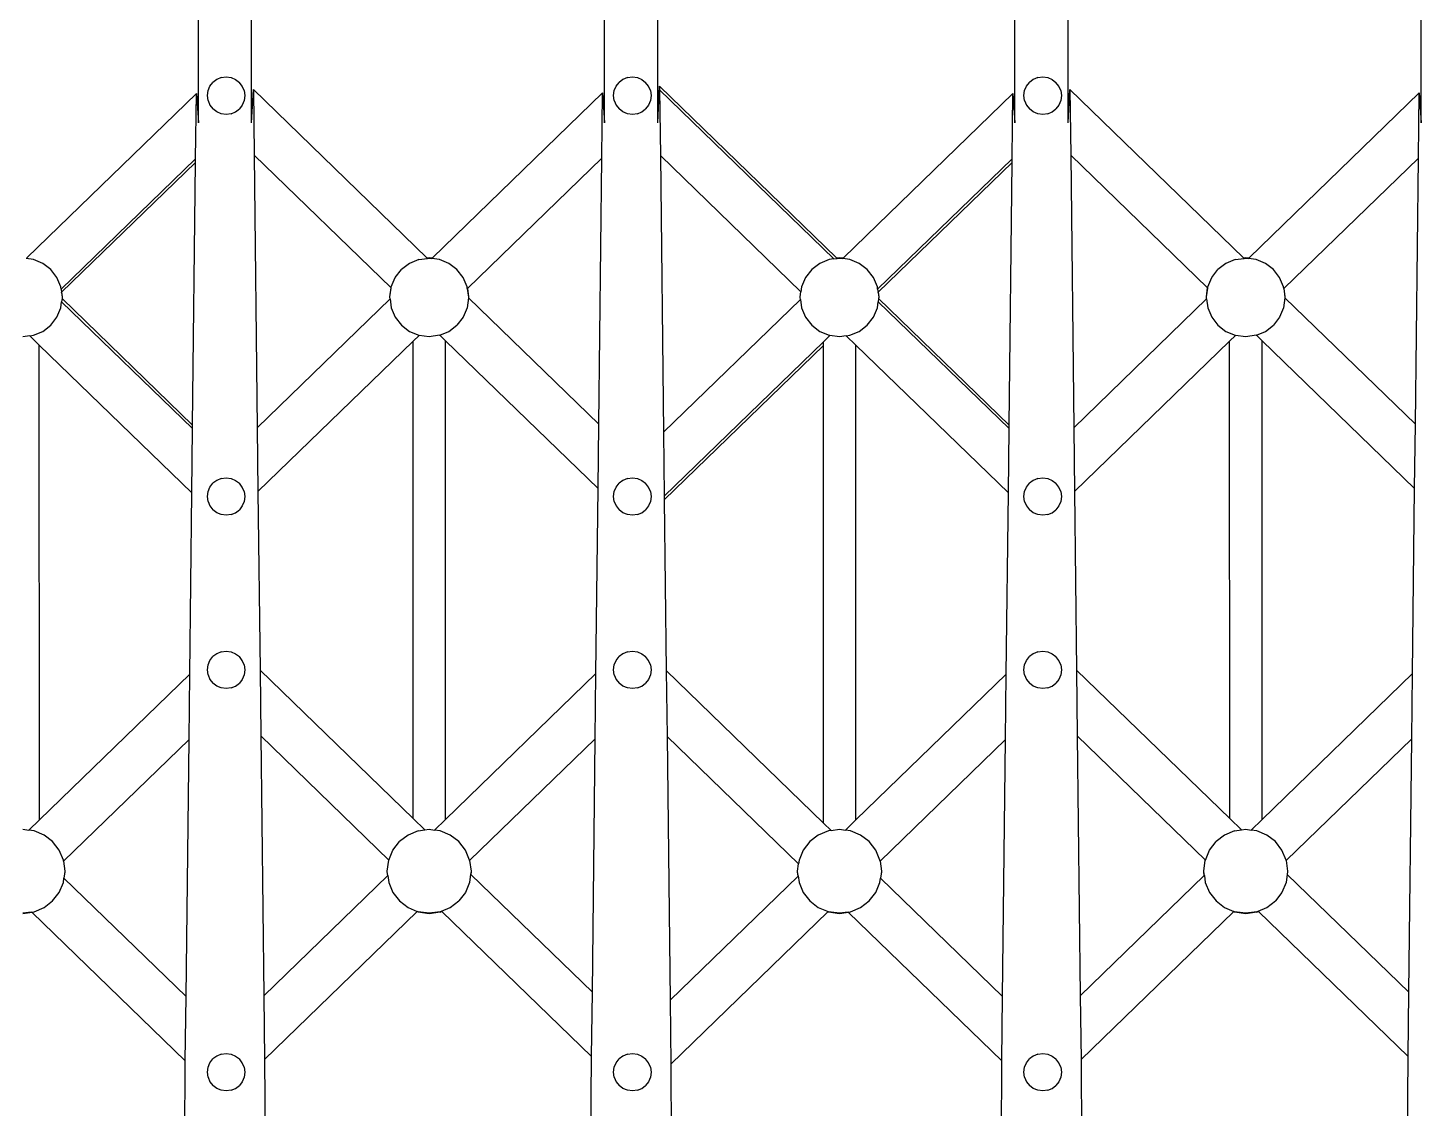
# Model space of a CAD drawing. Extents: x -202236 to 1002404, y -663931 to 1550022.
# Drawn here: x -72475 to -71581, y -329912 to -329219 of the extents above; entities that cross this region are included whole.
import ezdxf

# ---------------------------------------------------------------- set-up
doc = ezdxf.new("R2010")
doc.units = 0

# ---------------------------------------------------------------- blocks, each defined once
blk = doc.blocks.new('A$C4A4B1E4B')
at = {"color": 250}
for p, q in [((-1722.89, 1056.56), (-1722.89, 1499.88)), ((-1688.8, 1056.56), (-1688.8, 1499.88)), ((-1462.16, 1056.56), (-1462.16, 1499.88)), ((-1428.06, 1056.56), (-1428.06, 1499.88)), ((-1198.79, 1056.56), (-1198.79, 1499.88)), ((-1164.69, 1056.56), (-1164.69, 1499.88)), ((-938.05, 1056.56), (-938.05, 1499.88)), ((-1715.44, 1080.07), (-1713.55, 1082.51)), ((-1711.12, 1084.39), (-1713.55, 1082.51)), ((-1708.25, 1085.6), (-1711.12, 1084.39)), ((-1708.25, 1085.6), (-1705.05, 1086.03)), ((-1705.05, 1086.03), (-1701.86, 1085.6)), ((-1701.86, 1085.6), (-1698.99, 1084.39)), ((-1698.99, 1084.39), (-1696.55, 1082.51)), ((-1694.67, 1080.07), (-1696.55, 1082.51)), ((-1454.7, 1080.07), (-1452.82, 1082.51)), ((-1450.38, 1084.39), (-1452.82, 1082.51)), ((-1447.51, 1085.6), (-1450.38, 1084.39)), ((-1447.51, 1085.6), (-1444.32, 1086.03)), ((-1444.32, 1086.03), (-1441.12, 1085.6)), ((-1441.12, 1085.6), (-1438.25, 1084.39)), ((-1438.25, 1084.39), (-1435.81, 1082.51)), ((-1433.93, 1080.07), (-1435.81, 1082.51)), ((-1191.33, 1080.07), (-1189.45, 1082.51)), ((-1187.01, 1084.39), (-1189.45, 1082.51)), ((-1184.14, 1085.6), (-1187.01, 1084.39)), ((-1184.14, 1085.6), (-1180.95, 1086.03)), ((-1180.95, 1086.03), (-1177.75, 1085.6)), ((-1177.75, 1085.6), (-1174.88, 1084.39)), ((-1174.88, 1084.39), (-1172.44, 1082.51)), ((-1170.56, 1080.07), (-1172.44, 1082.51)), ((-1833, 969.86), (-1724.14, 1075.37)), ((-1724.62, 1033.5), (-1724.14, 1075.37)), ((-1724.14, 1075.37), (-1722.89, 1056.56)), ((-1717.08, 1074), (-1716.65, 1077.2)), ((-1716.65, 1070.81), (-1717.08, 1074)), ((-1716.65, 1077.2), (-1715.44, 1080.07)), ((-1693.46, 1077.2), (-1694.67, 1080.07)), ((-1693.46, 1077.2), (-1693.03, 1074)), ((-1693.03, 1074), (-1693.46, 1070.81)), ((-1688.8, 1056.56), (-1687.59, 1077.99)), ((-1687.59, 1077.99), (-1576.15, 970)), ((-1687.59, 1077.99), (-1687.1, 1035.78)), ((-1572.64, 969.91), (-1463.4, 1075.79)), ((-1463.88, 1033.92), (-1463.4, 1075.79)), ((-1463.4, 1075.79), (-1462.16, 1056.56)), ((-1456.34, 1074), (-1455.91, 1077.2)), ((-1455.91, 1070.81), (-1456.34, 1074)), ((-1455.91, 1077.2), (-1454.7, 1080.07)), ((-1432.72, 1077.2), (-1433.93, 1080.07)), ((-1432.72, 1077.2), (-1432.29, 1074)), ((-1432.29, 1074), (-1432.72, 1070.81)), ((-1428.06, 1056.56), (-1426.87, 1080.05)), ((-1426.87, 1080.05), (-1313.24, 969.94)), ((-1426.87, 1080.05), (-1426.84, 1077.69)), ((-1426.84, 1077.69), (-1314.92, 969.24)), ((-1426.84, 1077.69), (-1426.36, 1035.48)), ((-1308.89, 969.86), (-1200.03, 1075.37)), ((-1200.51, 1033.5), (-1200.03, 1075.37)), ((-1200.03, 1075.37), (-1198.79, 1056.56)), ((-1192.97, 1074), (-1192.54, 1077.2)), ((-1192.54, 1070.81), (-1192.97, 1074)), ((-1192.54, 1077.2), (-1191.33, 1080.07)), ((-1169.35, 1077.2), (-1170.56, 1080.07)), ((-1169.35, 1077.2), (-1168.92, 1074)), ((-1168.92, 1074), (-1169.35, 1070.81)), ((-1164.69, 1056.56), (-1163.48, 1077.99)), ((-1163.48, 1077.99), (-1052.04, 970)), ((-1163.48, 1077.99), (-1162.99, 1035.78)), ((-1048.53, 969.91), (-939.29, 1075.79)), ((-939.77, 1033.92), (-939.29, 1075.79)), ((-939.29, 1075.79), (-938.05, 1056.56)), ((-1716.65, 1070.81), (-1715.44, 1067.94)), ((-1715.44, 1067.94), (-1713.55, 1065.5)), ((-1711.12, 1063.62), (-1713.55, 1065.5)), ((-1698.99, 1063.62), (-1696.55, 1065.5)), ((-1694.67, 1067.94), (-1696.55, 1065.5)), ((-1693.46, 1070.81), (-1694.67, 1067.94)), ((-1455.91, 1070.81), (-1454.7, 1067.94)), ((-1454.7, 1067.94), (-1452.82, 1065.5)), ((-1450.38, 1063.62), (-1452.82, 1065.5)), ((-1438.25, 1063.62), (-1435.81, 1065.5)), ((-1433.93, 1067.94), (-1435.81, 1065.5)), ((-1432.72, 1070.81), (-1433.93, 1067.94)), ((-1192.54, 1070.81), (-1191.33, 1067.94)), ((-1191.33, 1067.94), (-1189.45, 1065.5)), ((-1187.01, 1063.62), (-1189.45, 1065.5)), ((-1174.88, 1063.62), (-1172.44, 1065.5)), ((-1170.56, 1067.94), (-1172.44, 1065.5)), ((-1169.35, 1070.81), (-1170.56, 1067.94)), ((-1708.25, 1062.41), (-1711.12, 1063.62)), ((-1705.05, 1061.98), (-1708.25, 1062.41)), ((-1701.86, 1062.41), (-1705.05, 1061.98)), ((-1701.86, 1062.41), (-1698.99, 1063.62)), ((-1447.51, 1062.41), (-1450.38, 1063.62)), ((-1444.32, 1061.98), (-1447.51, 1062.41)), ((-1441.12, 1062.41), (-1444.32, 1061.98)), ((-1441.12, 1062.41), (-1438.25, 1063.62)), ((-1184.14, 1062.41), (-1187.01, 1063.62)), ((-1180.95, 1061.98), (-1184.14, 1062.41)), ((-1177.75, 1062.41), (-1180.95, 1061.98)), ((-1177.75, 1062.41), (-1174.88, 1063.62)), ((-1724.62, 1033.5), (-1810.99, 949.78)), ((-1724.65, 1031.15), (-1810.65, 947.79)), ((-1726.58, 862.6), (-1724.65, 1031.15)), ((-1724.65, 1031.15), (-1724.62, 1033.5)), ((-1599.2, 950.6), (-1687.1, 1035.78)), ((-1687.1, 1035.78), (-1685.1, 860.9)), ((-1463.88, 1033.92), (-1550.24, 950.21)), ((-1465.84, 863.11), (-1463.88, 1033.92)), ((-1336.17, 948.09), (-1426.36, 1035.48)), ((-1426.36, 1035.48), (-1424.33, 857.97)), ((-1200.51, 1033.5), (-1286.89, 949.78)), ((-1200.54, 1031.15), (-1286.54, 947.79)), ((-1202.47, 862.6), (-1200.54, 1031.15)), ((-1200.54, 1031.15), (-1200.51, 1033.5)), ((-1075.09, 950.6), (-1162.99, 1035.78)), ((-1162.99, 1035.78), (-1160.99, 860.9)), ((-939.77, 1033.92), (-1026.13, 950.21)), ((-941.73, 863.11), (-939.77, 1033.92)), ((-1828.8, 968.81), (-1833.43, 969.44)), ((-1822.77, 966.27), (-1828.8, 968.81)), ((-1817.67, 962.32), (-1822.77, 966.27)), ((-1587.47, 966.27), (-1592.58, 962.32)), ((-1581.45, 968.81), (-1587.47, 966.27)), ((-1581.45, 968.81), (-1575.71, 969.58)), ((-1576.15, 970), (-1574.75, 970.19)), ((-1576.15, 970), (-1575.71, 969.58)), ((-1575.71, 969.58), (-1574.76, 969.71)), ((-1574.76, 969.71), (-1573.07, 969.49)), ((-1574.75, 970.19), (-1572.64, 969.91)), ((-1573.07, 969.49), (-1572.64, 969.91)), ((-1568.06, 968.81), (-1573.07, 969.49)), ((-1562.04, 966.27), (-1568.06, 968.81)), ((-1556.93, 962.32), (-1562.04, 966.27)), ((-1324.1, 966.27), (-1329.21, 962.32)), ((-1318.08, 968.81), (-1324.1, 966.27)), ((-1314.92, 969.24), (-1318.08, 968.81)), ((-1314.92, 969.24), (-1312.81, 969.52)), ((-1313.24, 969.94), (-1311.37, 970.19)), ((-1312.81, 969.52), (-1313.24, 969.94)), ((-1312.81, 969.52), (-1311.39, 969.71)), ((-1311.39, 969.71), (-1309.33, 969.44)), ((-1311.37, 970.19), (-1308.89, 969.86)), ((-1309.33, 969.44), (-1308.89, 969.86)), ((-1304.69, 968.81), (-1309.33, 969.44)), ((-1298.67, 966.27), (-1304.69, 968.81)), ((-1293.56, 962.32), (-1298.67, 966.27)), ((-1063.37, 966.27), (-1068.47, 962.32)), ((-1057.34, 968.81), (-1063.37, 966.27)), ((-1057.34, 968.81), (-1051.61, 969.58)), ((-1052.04, 970), (-1050.64, 970.19)), ((-1052.04, 970), (-1051.61, 969.58)), ((-1051.61, 969.58), (-1050.65, 969.71)), ((-1050.65, 969.71), (-1048.96, 969.49)), ((-1050.64, 970.19), (-1048.53, 969.91)), ((-1048.96, 969.49), (-1048.53, 969.91)), ((-1043.95, 968.81), (-1048.96, 969.49)), ((-1037.93, 966.27), (-1043.95, 968.81)), ((-1032.83, 962.32), (-1037.93, 966.27)), ((-1813.73, 957.22), (-1817.67, 962.32)), ((-1811.18, 951.2), (-1813.73, 957.22)), ((-1599.06, 951.2), (-1596.52, 957.22)), ((-1596.52, 957.22), (-1592.58, 962.32)), ((-1552.99, 957.22), (-1556.93, 962.32)), ((-1550.45, 951.2), (-1552.99, 957.22)), ((-1333.15, 957.22), (-1335.69, 951.2)), ((-1329.21, 962.32), (-1333.15, 957.22)), ((-1289.62, 957.22), (-1293.56, 962.32)), ((-1287.08, 951.2), (-1289.62, 957.22)), ((-1074.96, 951.2), (-1072.41, 957.22)), ((-1072.41, 957.22), (-1068.47, 962.32)), ((-1028.88, 957.22), (-1032.83, 962.32)), ((-1026.34, 951.2), (-1028.88, 957.22)), ((-1810.99, 949.78), (-1811.18, 951.2)), ((-1810.99, 949.78), (-1810.72, 947.72)), ((-1599.96, 944.98), (-1599.2, 950.6)), ((-1599.93, 944.78), (-1599.15, 950.55)), ((-1599.15, 950.55), (-1599.2, 950.6)), ((-1599.15, 950.55), (-1599.06, 951.2)), ((-1550.31, 950.15), (-1550.45, 951.2)), ((-1550.24, 950.21), (-1550.31, 950.15)), ((-1550.31, 950.15), (-1549.57, 944.7)), ((-1550.24, 950.21), (-1549.53, 944.98)), ((-1336.59, 944.98), (-1336.17, 948.09)), ((-1336.56, 944.78), (-1336.12, 948.04)), ((-1336.12, 948.04), (-1336.17, 948.09)), ((-1335.69, 951.2), (-1336.12, 948.04)), ((-1286.89, 949.78), (-1287.08, 951.2)), ((-1286.89, 949.78), (-1286.61, 947.72)), ((-1075.85, 944.98), (-1075.09, 950.6)), ((-1075.82, 944.78), (-1075.04, 950.55)), ((-1075.04, 950.55), (-1075.09, 950.6)), ((-1075.04, 950.55), (-1074.96, 951.2)), ((-1026.2, 950.15), (-1026.34, 951.2)), ((-1026.13, 950.21), (-1026.2, 950.15)), ((-1026.2, 950.15), (-1025.46, 944.7)), ((-1026.13, 950.21), (-1025.43, 944.98)), ((-1811.18, 937.8), (-1810.65, 941.74)), ((-1810.72, 947.72), (-1810.65, 947.79)), ((-1810.72, 947.72), (-1810.31, 944.7)), ((-1810.65, 947.79), (-1810.27, 944.98)), ((-1810.38, 943.8), (-1810.65, 941.74)), ((-1810.65, 941.74), (-1726.61, 860.3)), ((-1810.28, 944.5), (-1810.38, 943.8)), ((-1810.38, 943.8), (-1726.58, 862.6)), ((-1810.27, 944.98), (-1810.31, 944.7)), ((-1810.31, 944.7), (-1810.28, 944.5)), ((-1685.1, 860.9), (-1599.84, 943.54)), ((-1599.97, 944.5), (-1599.93, 944.78)), ((-1599.84, 943.54), (-1599.97, 944.5)), ((-1599.93, 944.78), (-1599.96, 944.98)), ((-1599.84, 943.54), (-1599.06, 937.8)), ((-1549.58, 944.26), (-1550.45, 937.8)), ((-1549.55, 944.5), (-1549.58, 944.26)), ((-1549.58, 944.26), (-1465.84, 863.11)), ((-1549.53, 944.98), (-1549.57, 944.7)), ((-1549.57, 944.7), (-1549.55, 944.5)), ((-1424.33, 857.97), (-1336.42, 943.18)), ((-1336.6, 944.5), (-1336.56, 944.78)), ((-1336.42, 943.18), (-1336.6, 944.5)), ((-1336.56, 944.78), (-1336.59, 944.98)), ((-1336.42, 943.18), (-1335.69, 937.8)), ((-1287.08, 937.8), (-1286.55, 941.74)), ((-1286.61, 947.72), (-1286.54, 947.79)), ((-1286.61, 947.72), (-1286.2, 944.7)), ((-1286.27, 943.8), (-1286.55, 941.74)), ((-1286.55, 941.74), (-1202.5, 860.3)), ((-1286.54, 947.79), (-1286.16, 944.98)), ((-1286.17, 944.5), (-1286.27, 943.8)), ((-1286.27, 943.8), (-1202.47, 862.6)), ((-1286.16, 944.98), (-1286.2, 944.7)), ((-1286.2, 944.7), (-1286.17, 944.5)), ((-1160.99, 860.9), (-1075.73, 943.54)), ((-1075.86, 944.5), (-1075.82, 944.78)), ((-1075.73, 943.54), (-1075.86, 944.5)), ((-1075.82, 944.78), (-1075.85, 944.98)), ((-1075.73, 943.54), (-1074.96, 937.8)), ((-1025.47, 944.26), (-1026.34, 937.8)), ((-1025.44, 944.5), (-1025.47, 944.26)), ((-1025.47, 944.26), (-941.73, 863.11)), ((-1025.43, 944.98), (-1025.46, 944.7)), ((-1025.46, 944.7), (-1025.44, 944.5)), ((-1817.67, 926.68), (-1813.73, 931.78)), ((-1813.73, 931.78), (-1811.18, 937.8)), ((-1599.06, 937.8), (-1596.52, 931.78)), ((-1596.52, 931.78), (-1592.58, 926.68)), ((-1552.99, 931.78), (-1556.93, 926.68)), ((-1550.45, 937.8), (-1552.99, 931.78)), ((-1335.69, 937.8), (-1333.15, 931.78)), ((-1333.15, 931.78), (-1329.21, 926.68)), ((-1293.56, 926.68), (-1289.62, 931.78)), ((-1289.62, 931.78), (-1287.08, 937.8)), ((-1074.96, 937.8), (-1072.41, 931.78)), ((-1072.41, 931.78), (-1068.47, 926.68)), ((-1028.88, 931.78), (-1032.83, 926.68)), ((-1026.34, 937.8), (-1028.88, 931.78)), ((-1828.8, 920.19), (-1822.77, 922.74)), ((-1822.77, 922.74), (-1817.67, 926.68)), ((-1592.58, 926.68), (-1587.47, 922.74)), ((-1587.47, 922.74), (-1581.45, 920.19)), ((-1567.89, 920.26), (-1562.04, 922.74)), ((-1562.04, 922.74), (-1556.93, 926.68)), ((-1329.21, 926.68), (-1324.1, 922.74)), ((-1324.1, 922.74), (-1318.08, 920.19)), ((-1304.69, 920.19), (-1298.67, 922.74)), ((-1298.67, 922.74), (-1293.56, 926.68)), ((-1068.47, 926.68), (-1063.37, 922.74)), ((-1063.37, 922.74), (-1057.34, 920.19)), ((-1043.79, 920.26), (-1037.93, 922.74)), ((-1037.93, 922.74), (-1032.83, 926.68)), ((-1831.16, 919.87), (-1835.49, 919.29)), ((-1831.16, 919.87), (-1828.8, 920.19)), ((-1825.01, 913.91), (-1831.16, 919.87)), ((-1824.92, 609.21), (-1825.01, 913.91)), ((-1727.08, 819.02), (-1825.01, 913.91)), ((-1585.1, 916.42), (-1684.63, 819.95)), ((-1581.24, 920.16), (-1585.1, 916.42)), ((-1585, 610.1), (-1585.1, 916.42)), ((-1581.45, 920.19), (-1581.24, 920.16)), ((-1574.76, 919.29), (-1581.24, 920.16)), ((-1568.06, 920.19), (-1574.76, 919.29)), ((-1568.06, 920.19), (-1567.89, 920.26)), ((-1564.27, 916.75), (-1567.89, 920.26)), ((-1466.31, 821.83), (-1564.27, 916.75)), ((-1564.18, 609.62), (-1564.27, 916.75)), ((-1321.73, 916.01), (-1423.86, 817.02)), ((-1321.73, 913.68), (-1423.83, 814.72)), ((-1317.49, 920.11), (-1321.73, 916.01)), ((-1321.73, 913.68), (-1321.73, 916.01)), ((-1321.63, 607.26), (-1321.73, 913.68)), ((-1318.08, 920.19), (-1317.49, 920.11)), ((-1311.39, 919.29), (-1317.49, 920.11)), ((-1307.05, 919.87), (-1311.39, 919.29)), ((-1307.05, 919.87), (-1304.69, 920.19)), ((-1300.9, 913.91), (-1307.05, 919.87)), ((-1300.81, 609.21), (-1300.9, 913.91)), ((-1202.97, 819.02), (-1300.9, 913.91)), ((-1060.99, 916.42), (-1160.52, 819.95)), ((-1057.13, 920.16), (-1060.99, 916.42)), ((-1060.9, 610.1), (-1060.99, 916.42)), ((-1057.34, 920.19), (-1057.13, 920.16)), ((-1050.65, 919.29), (-1057.13, 920.16)), ((-1043.95, 920.19), (-1050.65, 919.29)), ((-1043.95, 920.19), (-1043.79, 920.26)), ((-1040.17, 916.75), (-1043.79, 920.26)), ((-942.2, 821.83), (-1040.17, 916.75)), ((-1040.07, 609.62), (-1040.17, 916.75)), ((-1727.08, 819.02), (-1726.61, 860.3)), ((-1726.61, 860.3), (-1726.58, 862.6)), ((-1685.1, 860.9), (-1684.63, 819.95)), ((-1466.31, 821.83), (-1465.84, 863.11)), ((-1202.97, 819.02), (-1202.5, 860.3)), ((-1202.5, 860.3), (-1202.47, 862.6)), ((-1160.99, 860.9), (-1160.52, 819.95)), ((-942.2, 821.83), (-941.73, 863.11)), ((-1424.33, 857.97), (-1423.86, 817.02)), ((-1716.65, 819.95), (-1715.44, 822.82)), ((-1715.44, 822.82), (-1713.55, 825.25)), ((-1711.12, 827.13), (-1713.55, 825.25)), ((-1708.25, 828.35), (-1711.12, 827.13)), ((-1708.25, 828.35), (-1705.05, 828.78)), ((-1705.05, 828.78), (-1701.86, 828.35)), ((-1701.86, 828.35), (-1698.99, 827.13)), ((-1698.99, 827.13), (-1696.55, 825.25)), ((-1694.67, 822.82), (-1696.55, 825.25)), ((-1693.46, 819.95), (-1694.67, 822.82)), ((-1455.91, 819.95), (-1454.7, 822.82)), ((-1454.7, 822.82), (-1452.82, 825.25)), ((-1450.38, 827.13), (-1452.82, 825.25)), ((-1447.51, 828.35), (-1450.38, 827.13)), ((-1447.51, 828.35), (-1444.32, 828.78)), ((-1444.32, 828.78), (-1441.12, 828.35)), ((-1441.12, 828.35), (-1438.25, 827.13)), ((-1438.25, 827.13), (-1435.81, 825.25)), ((-1433.93, 822.82), (-1435.81, 825.25)), ((-1432.72, 819.95), (-1433.93, 822.82)), ((-1192.54, 819.95), (-1191.33, 822.82)), ((-1191.33, 822.82), (-1189.45, 825.25)), ((-1187.01, 827.13), (-1189.45, 825.25)), ((-1184.14, 828.35), (-1187.01, 827.13)), ((-1184.14, 828.35), (-1180.95, 828.78)), ((-1180.95, 828.78), (-1177.75, 828.35)), ((-1177.75, 828.35), (-1174.88, 827.13)), ((-1174.88, 827.13), (-1172.44, 825.25)), ((-1170.56, 822.82), (-1172.44, 825.25)), ((-1169.35, 819.95), (-1170.56, 822.82)), ((-1728.41, 702.75), (-1727.08, 819.02)), ((-1717.08, 816.75), (-1716.65, 819.95)), ((-1716.65, 813.56), (-1717.08, 816.75)), ((-1693.46, 819.95), (-1693.03, 816.75)), ((-1693.03, 816.75), (-1693.46, 813.56)), ((-1684.63, 819.95), (-1683.31, 705.36)), ((-1467.67, 703.17), (-1466.31, 821.83)), ((-1456.34, 816.75), (-1455.91, 819.95)), ((-1455.91, 813.56), (-1456.34, 816.75)), ((-1432.72, 819.95), (-1432.29, 816.75)), ((-1432.29, 816.75), (-1432.72, 813.56)), ((-1423.86, 817.02), (-1423.83, 814.72)), ((-1423.83, 814.72), (-1422.57, 705.07)), ((-1204.3, 702.75), (-1202.97, 819.02)), ((-1192.97, 816.75), (-1192.54, 819.95)), ((-1192.54, 813.56), (-1192.97, 816.75)), ((-1169.35, 819.95), (-1168.92, 816.75)), ((-1168.92, 816.75), (-1169.35, 813.56)), ((-1160.52, 819.95), (-1159.21, 705.36)), ((-943.56, 703.17), (-942.2, 821.83)), ((-1716.65, 813.56), (-1715.44, 810.69)), ((-1715.44, 810.69), (-1713.55, 808.25)), ((-1711.12, 806.37), (-1713.55, 808.25)), ((-1708.25, 805.16), (-1711.12, 806.37)), ((-1705.05, 804.73), (-1708.25, 805.16)), ((-1701.86, 805.16), (-1705.05, 804.73)), ((-1701.86, 805.16), (-1698.99, 806.37)), ((-1698.99, 806.37), (-1696.55, 808.25)), ((-1694.67, 810.69), (-1696.55, 808.25)), ((-1693.46, 813.56), (-1694.67, 810.69)), ((-1455.91, 813.56), (-1454.7, 810.69)), ((-1454.7, 810.69), (-1452.82, 808.25)), ((-1450.38, 806.37), (-1452.82, 808.25)), ((-1447.51, 805.16), (-1450.38, 806.37)), ((-1444.32, 804.73), (-1447.51, 805.16)), ((-1441.12, 805.16), (-1444.32, 804.73)), ((-1441.12, 805.16), (-1438.25, 806.37)), ((-1438.25, 806.37), (-1435.81, 808.25)), ((-1433.93, 810.69), (-1435.81, 808.25)), ((-1432.72, 813.56), (-1433.93, 810.69)), ((-1192.54, 813.56), (-1191.33, 810.69)), ((-1191.33, 810.69), (-1189.45, 808.25)), ((-1187.01, 806.37), (-1189.45, 808.25)), ((-1184.14, 805.16), (-1187.01, 806.37)), ((-1180.95, 804.73), (-1184.14, 805.16)), ((-1177.75, 805.16), (-1180.95, 804.73)), ((-1177.75, 805.16), (-1174.88, 806.37)), ((-1174.88, 806.37), (-1172.44, 808.25)), ((-1170.56, 810.69), (-1172.44, 808.25)), ((-1169.35, 813.56), (-1170.56, 810.69)), ((-1711.12, 715.9), (-1713.55, 714.02)), ((-1708.25, 717.12), (-1711.12, 715.9)), ((-1708.25, 717.12), (-1705.05, 717.55)), ((-1705.05, 717.55), (-1701.86, 717.12)), ((-1701.86, 717.12), (-1698.99, 715.9)), ((-1698.99, 715.9), (-1696.55, 714.02)), ((-1450.38, 715.9), (-1452.82, 714.02)), ((-1447.51, 717.12), (-1450.38, 715.9)), ((-1447.51, 717.12), (-1444.32, 717.55)), ((-1444.32, 717.55), (-1441.12, 717.12)), ((-1441.12, 717.12), (-1438.25, 715.9)), ((-1438.25, 715.9), (-1435.81, 714.02)), ((-1187.01, 715.9), (-1189.45, 714.02)), ((-1184.14, 717.12), (-1187.01, 715.9)), ((-1184.14, 717.12), (-1180.95, 717.55)), ((-1180.95, 717.55), (-1177.75, 717.12)), ((-1177.75, 717.12), (-1174.88, 715.9)), ((-1174.88, 715.9), (-1172.44, 714.02)), ((-1717.08, 705.52), (-1716.65, 708.71)), ((-1716.65, 708.71), (-1715.44, 711.59)), ((-1715.44, 711.59), (-1713.55, 714.02)), ((-1694.67, 711.59), (-1696.55, 714.02)), ((-1693.46, 708.71), (-1694.67, 711.59)), ((-1693.46, 708.71), (-1693.03, 705.52)), ((-1456.34, 705.52), (-1455.91, 708.71)), ((-1455.91, 708.71), (-1454.7, 711.59)), ((-1454.7, 711.59), (-1452.82, 714.02)), ((-1433.93, 711.59), (-1435.81, 714.02)), ((-1432.72, 708.71), (-1433.93, 711.59)), ((-1432.72, 708.71), (-1432.29, 705.52)), ((-1192.97, 705.52), (-1192.54, 708.71)), ((-1192.54, 708.71), (-1191.33, 711.59)), ((-1191.33, 711.59), (-1189.45, 714.02)), ((-1170.56, 711.59), (-1172.44, 714.02)), ((-1169.35, 708.71), (-1170.56, 711.59)), ((-1169.35, 708.71), (-1168.92, 705.52)), ((-1824.92, 609.21), (-1728.41, 702.75)), ((-1728.89, 660.88), (-1728.41, 702.75)), ((-1716.65, 702.32), (-1717.08, 705.52)), ((-1716.65, 702.32), (-1715.44, 699.45)), ((-1715.44, 699.45), (-1713.55, 697.02)), ((-1694.67, 699.45), (-1696.55, 697.02)), ((-1693.46, 702.32), (-1694.67, 699.45)), ((-1693.03, 705.52), (-1693.46, 702.32)), ((-1683.31, 705.36), (-1585, 610.1)), ((-1683.31, 705.36), (-1682.83, 663.15)), ((-1564.18, 609.62), (-1467.67, 703.17)), ((-1468.15, 661.3), (-1467.67, 703.17)), ((-1455.91, 702.32), (-1456.34, 705.52)), ((-1455.91, 702.32), (-1454.7, 699.45)), ((-1454.7, 699.45), (-1452.82, 697.02)), ((-1433.93, 699.45), (-1435.81, 697.02)), ((-1432.72, 702.32), (-1433.93, 699.45)), ((-1432.29, 705.52), (-1432.72, 702.32)), ((-1422.57, 705.07), (-1321.63, 607.26)), ((-1422.57, 705.07), (-1422.09, 662.86)), ((-1300.81, 609.21), (-1204.3, 702.75)), ((-1204.78, 660.88), (-1204.3, 702.75)), ((-1192.54, 702.32), (-1192.97, 705.52)), ((-1192.54, 702.32), (-1191.33, 699.45)), ((-1191.33, 699.45), (-1189.45, 697.02)), ((-1170.56, 699.45), (-1172.44, 697.02)), ((-1169.35, 702.32), (-1170.56, 699.45)), ((-1168.92, 705.52), (-1169.35, 702.32)), ((-1159.21, 705.36), (-1060.9, 610.1)), ((-1159.21, 705.36), (-1158.72, 663.15)), ((-1040.07, 609.62), (-943.56, 703.17)), ((-944.04, 661.3), (-943.56, 703.17)), ((-1711.12, 695.14), (-1713.55, 697.02)), ((-1708.25, 693.92), (-1711.12, 695.14)), ((-1705.05, 693.49), (-1708.25, 693.92)), ((-1701.86, 693.92), (-1705.05, 693.49)), ((-1701.86, 693.92), (-1698.99, 695.14)), ((-1698.99, 695.14), (-1696.55, 697.02)), ((-1450.38, 695.14), (-1452.82, 697.02)), ((-1447.51, 693.92), (-1450.38, 695.14)), ((-1444.32, 693.49), (-1447.51, 693.92)), ((-1441.12, 693.92), (-1444.32, 693.49)), ((-1441.12, 693.92), (-1438.25, 695.14)), ((-1438.25, 695.14), (-1435.81, 697.02)), ((-1187.01, 695.14), (-1189.45, 697.02)), ((-1184.14, 693.92), (-1187.01, 695.14)), ((-1180.95, 693.49), (-1184.14, 693.92)), ((-1177.75, 693.92), (-1180.95, 693.49)), ((-1177.75, 693.92), (-1174.88, 695.14)), ((-1174.88, 695.14), (-1172.44, 697.02)), ((-1600.66, 583.53), (-1682.83, 663.15)), ((-1682.83, 663.15), (-1680.92, 496.47)), ((-1337.65, 581.04), (-1422.09, 662.86)), ((-1422.09, 662.86), (-1420.15, 493.53)), ((-1076.55, 583.53), (-1158.72, 663.15)), ((-1158.72, 663.15), (-1156.81, 496.47)), ((-1728.89, 660.88), (-1809.46, 582.79)), ((-1730.78, 495.86), (-1728.89, 660.88)), ((-1468.15, 661.3), (-1548.77, 583.15)), ((-1470.01, 498.67), (-1468.15, 661.3)), ((-1204.78, 660.88), (-1285.35, 582.79)), ((-1206.68, 495.86), (-1204.78, 660.88)), ((-944.04, 661.3), (-1024.66, 583.15)), ((-945.9, 498.67), (-944.04, 661.3)), ((-1831.64, 602.69), (-1824.92, 609.21)), ((-1585, 610.1), (-1577.51, 602.84)), ((-1564.18, 609.62), (-1571.28, 602.74)), ((-1307.53, 602.69), (-1300.81, 609.21)), ((-1060.9, 610.1), (-1053.4, 602.84)), ((-1040.07, 609.62), (-1047.17, 602.74)), ((-1835.49, 603.21), (-1831.64, 602.69)), ((-1828.34, 602.24), (-1831.64, 602.69)), ((-1821.92, 599.53), (-1828.34, 602.24)), ((-1816.47, 595.32), (-1821.92, 599.53)), ((-1588.33, 599.53), (-1593.77, 595.32)), ((-1581.9, 602.24), (-1588.33, 599.53)), ((-1581.9, 602.24), (-1577.51, 602.84)), ((-1577.51, 602.84), (-1574.75, 603.21)), ((-1574.75, 603.21), (-1571.28, 602.74)), ((-1567.6, 602.24), (-1571.28, 602.74)), ((-1561.18, 599.53), (-1567.6, 602.24)), ((-1555.73, 595.32), (-1561.18, 599.53)), ((-1324.96, 599.53), (-1330.4, 595.32)), ((-1318.53, 602.24), (-1324.96, 599.53)), ((-1321.63, 607.26), (-1316.71, 602.49)), ((-1316.71, 602.49), (-1318.53, 602.24)), ((-1316.71, 602.49), (-1311.38, 603.21)), ((-1311.38, 603.21), (-1307.53, 602.69)), ((-1304.23, 602.24), (-1307.53, 602.69)), ((-1297.81, 599.53), (-1304.23, 602.24)), ((-1292.36, 595.32), (-1297.81, 599.53)), ((-1064.22, 599.53), (-1069.66, 595.32)), ((-1057.79, 602.24), (-1064.22, 599.53)), ((-1057.79, 602.24), (-1053.4, 602.84)), ((-1053.4, 602.84), (-1050.64, 603.21)), ((-1050.64, 603.21), (-1047.17, 602.74)), ((-1043.5, 602.24), (-1047.17, 602.74)), ((-1037.07, 599.53), (-1043.5, 602.24)), ((-1031.62, 595.32), (-1037.07, 599.53)), ((-1812.26, 589.88), (-1816.47, 595.32)), ((-1597.98, 589.88), (-1593.77, 595.32)), ((-1551.52, 589.88), (-1555.73, 595.32)), ((-1330.4, 595.32), (-1334.61, 589.88)), ((-1288.15, 589.88), (-1292.36, 595.32)), ((-1073.87, 589.88), (-1069.66, 595.32)), ((-1027.42, 589.88), (-1031.62, 595.32)), ((-1809.55, 583.45), (-1812.26, 589.88)), ((-1809.46, 582.79), (-1809.55, 583.45)), ((-1809.46, 582.79), (-1808.59, 576.3)), ((-1601.66, 576.3), (-1600.7, 583.45)), ((-1600.7, 583.45), (-1600.66, 583.53)), ((-1600.66, 583.53), (-1597.98, 589.88)), ((-1548.81, 583.45), (-1551.52, 589.88)), ((-1548.77, 583.15), (-1548.81, 583.45)), ((-1548.77, 583.15), (-1547.85, 576.3)), ((-1337.33, 583.45), (-1337.65, 581.04)), ((-1334.61, 589.88), (-1337.33, 583.45)), ((-1285.44, 583.45), (-1288.15, 589.88)), ((-1285.35, 582.79), (-1285.44, 583.45)), ((-1285.35, 582.79), (-1284.48, 576.3)), ((-1077.55, 576.3), (-1076.59, 583.45)), ((-1076.59, 583.45), (-1076.55, 583.53)), ((-1076.55, 583.53), (-1073.87, 589.88)), ((-1024.7, 583.45), (-1027.42, 589.88)), ((-1024.66, 583.15), (-1024.7, 583.45)), ((-1024.66, 583.15), (-1023.74, 576.3)), ((-1808.61, 576.15), (-1809.19, 571.84)), ((-1808.59, 575.99), (-1809.15, 571.8)), ((-1808.59, 576.3), (-1808.61, 576.15)), ((-1808.61, 576.15), (-1808.59, 575.99)), ((-1680.92, 496.47), (-1601.34, 573.61)), ((-1601.64, 576.15), (-1601.66, 576.3)), ((-1601.66, 575.99), (-1601.64, 576.15)), ((-1601.34, 573.61), (-1601.66, 575.99)), ((-1601.3, 573.64), (-1601.64, 576.15)), ((-1601.34, 573.61), (-1601.3, 573.64)), ((-1601.3, 573.64), (-1600.7, 569.15)), ((-1548.11, 574.35), (-1548.81, 569.15)), ((-1547.87, 576.15), (-1548.11, 574.35)), ((-1548.11, 574.35), (-1548.07, 574.31)), ((-1547.85, 575.99), (-1548.07, 574.31)), ((-1548.07, 574.31), (-1470.01, 498.67)), ((-1547.85, 576.3), (-1547.87, 576.15)), ((-1547.87, 576.15), (-1547.85, 575.99)), ((-1420.15, 493.53), (-1337.92, 573.24)), ((-1338.29, 576.3), (-1337.65, 581.04)), ((-1338.27, 576.15), (-1338.29, 576.3)), ((-1338.29, 575.99), (-1338.27, 576.15)), ((-1337.92, 573.24), (-1338.29, 575.99)), ((-1337.88, 573.27), (-1338.27, 576.15)), ((-1337.92, 573.24), (-1337.88, 573.27)), ((-1337.88, 573.27), (-1337.33, 569.15)), ((-1284.5, 576.15), (-1285.08, 571.84)), ((-1284.48, 575.99), (-1285.04, 571.8)), ((-1284.48, 576.3), (-1284.5, 576.15)), ((-1284.5, 576.15), (-1284.48, 575.99)), ((-1156.81, 496.47), (-1077.23, 573.61)), ((-1077.53, 576.15), (-1077.55, 576.3)), ((-1077.55, 575.99), (-1077.53, 576.15)), ((-1077.23, 573.61), (-1077.55, 575.99)), ((-1077.19, 573.64), (-1077.53, 576.15)), ((-1077.23, 573.61), (-1077.19, 573.64)), ((-1077.19, 573.64), (-1076.59, 569.15)), ((-1024, 574.35), (-1024.7, 569.15)), ((-1023.76, 576.15), (-1024, 574.35)), ((-1024, 574.35), (-1023.97, 574.31)), ((-1023.74, 575.99), (-1023.97, 574.31)), ((-1023.97, 574.31), (-945.9, 498.67)), ((-1023.74, 576.3), (-1023.76, 576.15)), ((-1023.76, 576.15), (-1023.74, 575.99)), ((-1812.26, 562.73), (-1809.55, 569.15)), ((-1809.55, 569.15), (-1809.19, 571.84)), ((-1809.19, 571.84), (-1809.15, 571.8)), ((-1809.15, 571.8), (-1730.78, 495.86)), ((-1600.7, 569.15), (-1597.98, 562.73)), ((-1548.81, 569.15), (-1551.52, 562.73)), ((-1337.33, 569.15), (-1334.61, 562.73)), ((-1288.15, 562.73), (-1285.44, 569.15)), ((-1285.44, 569.15), (-1285.08, 571.84)), ((-1285.08, 571.84), (-1285.04, 571.8)), ((-1285.04, 571.8), (-1206.68, 495.86)), ((-1076.59, 569.15), (-1073.87, 562.73)), ((-1024.7, 569.15), (-1027.42, 562.73)), ((-1821.92, 553.07), (-1816.47, 557.28)), ((-1816.47, 557.28), (-1812.26, 562.73)), ((-1597.98, 562.73), (-1593.77, 557.28)), ((-1593.77, 557.28), (-1588.33, 553.07)), ((-1561.18, 553.07), (-1555.73, 557.28)), ((-1551.52, 562.73), (-1555.73, 557.28)), ((-1334.61, 562.73), (-1330.4, 557.28)), ((-1330.4, 557.28), (-1324.96, 553.07)), ((-1297.81, 553.07), (-1292.36, 557.28)), ((-1292.36, 557.28), (-1288.15, 562.73)), ((-1073.87, 562.73), (-1069.66, 557.28)), ((-1069.66, 557.28), (-1064.22, 553.07)), ((-1037.07, 553.07), (-1031.62, 557.28)), ((-1027.42, 562.73), (-1031.62, 557.28)), ((-1829.89, 550.15), (-1835.49, 549.4)), ((-1829.61, 549.88), (-1835.49, 549.09)), ((-1829.89, 550.15), (-1828.34, 550.36)), ((-1829.61, 549.88), (-1829.89, 550.15)), ((-1731.26, 454.58), (-1829.61, 549.88)), ((-1828.34, 550.36), (-1821.92, 553.07)), ((-1582.61, 550.35), (-1680.45, 455.52)), ((-1588.33, 553.07), (-1582.39, 550.57)), ((-1582.39, 550.57), (-1582.61, 550.35)), ((-1581.9, 550.05), (-1582.61, 550.35)), ((-1581.9, 550.36), (-1582.39, 550.57)), ((-1574.75, 549.4), (-1581.9, 550.36)), ((-1574.75, 549.09), (-1581.9, 550.05)), ((-1567.6, 550.36), (-1574.75, 549.4)), ((-1567.6, 550.05), (-1574.75, 549.09)), ((-1567.6, 550.36), (-1566.79, 550.71)), ((-1567.6, 550.05), (-1566.57, 550.49)), ((-1566.79, 550.71), (-1561.18, 553.07)), ((-1566.57, 550.49), (-1566.79, 550.71)), ((-1470.49, 457.39), (-1566.57, 550.49)), ((-1318.94, 550.22), (-1419.68, 452.58)), ((-1324.96, 553.07), (-1318.72, 550.44)), ((-1318.72, 550.44), (-1318.94, 550.22)), ((-1318.53, 550.05), (-1318.94, 550.22)), ((-1318.53, 550.36), (-1318.72, 550.44)), ((-1311.38, 549.4), (-1318.53, 550.36)), ((-1311.38, 549.09), (-1318.53, 550.05)), ((-1305.78, 550.15), (-1311.38, 549.4)), ((-1305.5, 549.88), (-1311.38, 549.09)), ((-1305.78, 550.15), (-1304.23, 550.36)), ((-1305.5, 549.88), (-1305.78, 550.15)), ((-1207.15, 454.58), (-1305.5, 549.88)), ((-1304.23, 550.36), (-1297.81, 553.07)), ((-1058.5, 550.35), (-1156.34, 455.52)), ((-1064.22, 553.07), (-1058.28, 550.57)), ((-1058.28, 550.57), (-1058.5, 550.35)), ((-1057.79, 550.05), (-1058.5, 550.35)), ((-1057.79, 550.36), (-1058.28, 550.57)), ((-1050.64, 549.4), (-1057.79, 550.36)), ((-1050.64, 549.09), (-1057.79, 550.05)), ((-1043.5, 550.36), (-1050.64, 549.4)), ((-1043.5, 550.05), (-1050.64, 549.09)), ((-1043.5, 550.36), (-1042.68, 550.71)), ((-1043.5, 550.05), (-1042.46, 550.49)), ((-1042.68, 550.71), (-1037.07, 553.07)), ((-1042.46, 550.49), (-1042.68, 550.71)), ((-946.38, 457.39), (-1042.46, 550.49)), ((-1731.26, 454.58), (-1730.78, 495.86)), ((-1680.92, 496.47), (-1680.45, 455.52)), ((-1470.49, 457.39), (-1470.01, 498.67)), ((-1420.15, 493.53), (-1419.68, 452.58)), ((-1207.15, 454.58), (-1206.68, 495.86)), ((-1156.81, 496.47), (-1156.34, 455.52)), ((-946.38, 457.39), (-945.9, 498.67)), ((-1711.12, 457.75), (-1713.55, 455.87)), ((-1708.25, 458.96), (-1711.12, 457.75)), ((-1708.25, 458.96), (-1705.05, 459.39)), ((-1705.05, 459.39), (-1701.86, 458.96)), ((-1701.86, 458.96), (-1698.99, 457.75)), ((-1698.99, 457.75), (-1696.55, 455.87)), ((-1473.52, 65.33), (-1470.49, 457.39)), ((-1450.38, 457.75), (-1452.82, 455.87)), ((-1447.51, 458.96), (-1450.38, 457.75)), ((-1447.51, 458.96), (-1444.32, 459.39)), ((-1444.32, 459.39), (-1441.12, 458.96)), ((-1441.12, 458.96), (-1438.25, 457.75)), ((-1438.25, 457.75), (-1435.81, 455.87)), ((-1187.01, 457.75), (-1189.45, 455.87)), ((-1184.14, 458.96), (-1187.01, 457.75)), ((-1184.14, 458.96), (-1180.95, 459.39)), ((-1180.95, 459.39), (-1177.75, 458.96)), ((-1177.75, 458.96), (-1174.88, 457.75)), ((-1174.88, 457.75), (-1172.44, 455.87)), ((-949.41, 65.33), (-946.38, 457.39)), ((-1733.47, 133.58), (-1731.26, 454.58)), ((-1717.08, 447.36), (-1716.65, 450.56)), ((-1716.65, 444.17), (-1717.08, 447.36)), ((-1716.65, 450.56), (-1715.44, 453.43)), ((-1715.44, 453.43), (-1713.55, 455.87)), ((-1694.67, 453.43), (-1696.55, 455.87)), ((-1693.46, 450.56), (-1694.67, 453.43)), ((-1693.46, 450.56), (-1693.03, 447.36)), ((-1693.03, 447.36), (-1693.46, 444.17)), ((-1680.45, 455.52), (-1678.22, 133.58)), ((-1456.34, 447.36), (-1455.91, 450.56)), ((-1455.91, 444.17), (-1456.34, 447.36)), ((-1455.91, 450.56), (-1454.7, 453.43)), ((-1454.7, 453.43), (-1452.82, 455.87)), ((-1433.93, 453.43), (-1435.81, 455.87)), ((-1432.72, 450.56), (-1433.93, 453.43)), ((-1432.72, 450.56), (-1432.29, 447.36)), ((-1432.29, 447.36), (-1432.72, 444.17)), ((-1419.68, 452.58), (-1416.7, 65.33)), ((-1209.37, 133.58), (-1207.15, 454.58)), ((-1192.97, 447.36), (-1192.54, 450.56)), ((-1192.54, 444.17), (-1192.97, 447.36)), ((-1192.54, 450.56), (-1191.33, 453.43)), ((-1191.33, 453.43), (-1189.45, 455.87)), ((-1170.56, 453.43), (-1172.44, 455.87)), ((-1169.35, 450.56), (-1170.56, 453.43)), ((-1169.35, 450.56), (-1168.92, 447.36)), ((-1168.92, 447.36), (-1169.35, 444.17)), ((-1156.34, 455.52), (-1154.11, 133.58)), ((-1716.65, 444.17), (-1715.44, 441.3)), ((-1715.44, 441.3), (-1713.55, 438.86)), ((-1711.12, 436.98), (-1713.55, 438.86)), ((-1698.99, 436.98), (-1696.55, 438.86)), ((-1694.67, 441.3), (-1696.55, 438.86)), ((-1693.46, 444.17), (-1694.67, 441.3)), ((-1455.91, 444.17), (-1454.7, 441.3)), ((-1454.7, 441.3), (-1452.82, 438.86)), ((-1450.38, 436.98), (-1452.82, 438.86)), ((-1438.25, 436.98), (-1435.81, 438.86)), ((-1433.93, 441.3), (-1435.81, 438.86)), ((-1432.72, 444.17), (-1433.93, 441.3)), ((-1192.54, 444.17), (-1191.33, 441.3)), ((-1191.33, 441.3), (-1189.45, 438.86)), ((-1187.01, 436.98), (-1189.45, 438.86)), ((-1174.88, 436.98), (-1172.44, 438.86)), ((-1170.56, 441.3), (-1172.44, 438.86)), ((-1169.35, 444.17), (-1170.56, 441.3)), ((-1708.25, 435.77), (-1711.12, 436.98)), ((-1705.05, 435.34), (-1708.25, 435.77)), ((-1701.86, 435.77), (-1705.05, 435.34)), ((-1701.86, 435.77), (-1698.99, 436.98)), ((-1447.51, 435.77), (-1450.38, 436.98)), ((-1444.32, 435.34), (-1447.51, 435.77)), ((-1441.12, 435.77), (-1444.32, 435.34)), ((-1441.12, 435.77), (-1438.25, 436.98)), ((-1184.14, 435.77), (-1187.01, 436.98)), ((-1180.95, 435.34), (-1184.14, 435.77)), ((-1177.75, 435.77), (-1180.95, 435.34)), ((-1177.75, 435.77), (-1174.88, 436.98))]:
    blk.add_line(p, q, dxfattribs=at)

msp = doc.modelspace()

# ---------------------------------------------------------------- block references
msp.add_blockref('A$C4A4B1E4B', (-70642.71, -330336.78))

doc.saveas('drawing.dxf')
